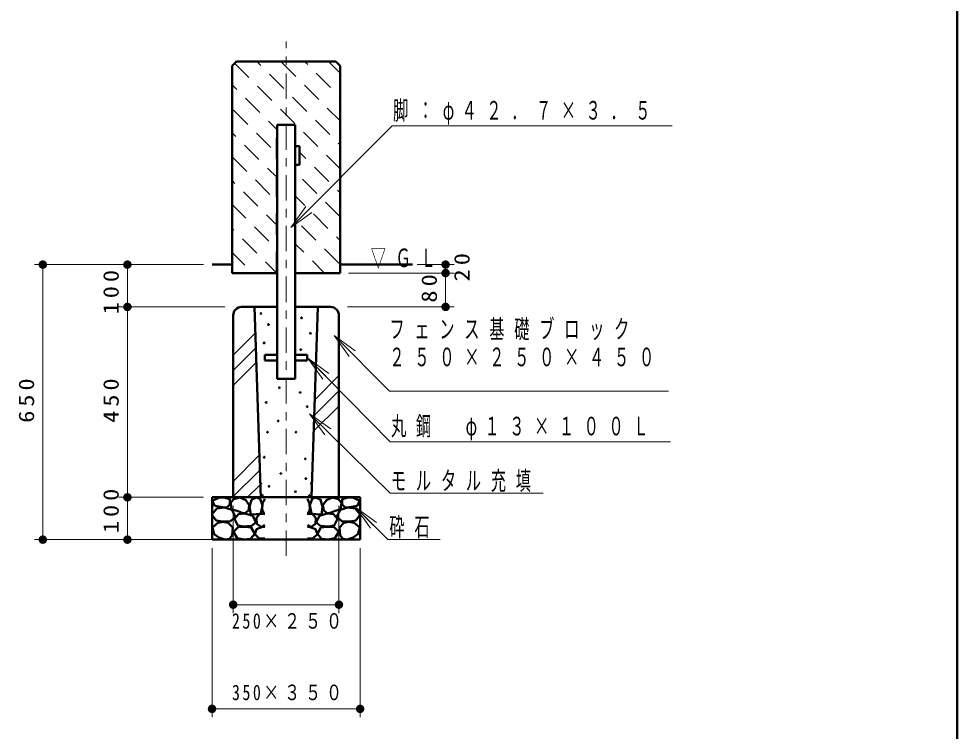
# Model space of a CAD drawing. Units: millimetres on the paper, with parts at other scales. Extents: x -385 to 0, y -594 to 267.
# Drawn here: x -110.9 to 0, y -514 to -429.8 of the extents above; entities that cross this region are included whole.
import ezdxf

# ---------------------------------------------------------------- set-up
doc = ezdxf.new("R2010")
doc.units = ezdxf.units.MM
doc.linetypes.add('USER1', pattern=[4.5, 2.5, -2])
doc.linetypes.add('USER2', pattern=[6, 3, -1, 1, -1])
doc.layers.add('LY_1', color=7, linetype='Continuous', lineweight=50)
doc.styles.add('ＭＳ ゴシック', font='')
doc.styles.get('ＭＳ ゴシック').set_extended_font_data('MS Gothic')

# ---------------------------------------------------------------- blocks, each defined once
blk = doc.blocks.new('filled_dot')
at = {"color": 0, "linetype": 'Continuous', "lineweight": -2, "const_width": 1.25}
blk.add_lwpolyline([(-0.625, 0, 1), (0.625, 0, 1)], format="xyb", close=True, dxfattribs=at)

msp = doc.modelspace()

# ---------------------------------------------------------------- linework, layer by layer
at = {"layer": 'LY_1'}
for p, q in [((0, -594), (0, -327)), ((-88.067, -458.815), (-85.692, -458.815)), ((-72.942, -458.815), (-64.39, -458.815))]:
    msp.add_line(p, q, dxfattribs=at)
at = {"layer": 'LY_1', "linetype": 'USER2', "lineweight": 13}
msp.add_line((-79.317, -493.234), (-79.317, -432.433), dxfattribs=at)
at = {"layer": 'LY_1', "color": 140}
for p, q in [((-85.192, -434.815), (-85.692, -435.315)), ((-85.692, -459.815), (-85.692, -435.315)), ((-85.192, -434.815), (-73.442, -434.815)), ((-73.442, -434.815), (-72.942, -435.315)), ((-72.942, -459.815), (-72.942, -435.315)), ((-80.387, -442.315), (-78.247, -442.315)), ((-80.387, -472.315), (-80.387, -442.315)), ((-78.247, -472.315), (-78.247, -442.315)), ((-78.247, -444.815), (-77.747, -444.815)), ((-77.747, -447.015), (-77.747, -444.815)), ((-78.247, -447.015), (-77.747, -447.015)), ((-85.692, -459.815), (-80.387, -459.815)), ((-78.247, -459.815), (-72.942, -459.815)), ((-84.567, -463.815), (-83.067, -463.815)), ((-83.067, -463.815), (-80.387, -463.815)), ((-83.067, -463.815), (-82.315, -486.415)), ((-75.567, -463.815), (-78.247, -463.815)), ((-76.317, -486.315), (-75.567, -463.815)), ((-75.567, -463.815), (-74.067, -463.815)), ((-85.567, -486.315), (-85.567, -464.815)), ((-73.067, -486.315), (-73.067, -464.815)), ((-80.387, -469.49), (-81.817, -469.49)), ((-81.817, -469.49), (-81.817, -470.14)), ((-80.387, -470.14), (-81.817, -470.14)), ((-76.817, -469.49), (-78.247, -469.49)), ((-76.817, -470.14), (-78.247, -470.14)), ((-76.817, -469.49), (-76.817, -470.14)), ((-80.387, -472.315), (-78.247, -472.315)), ((-88.067, -486.315), (-70.567, -486.315)), ((-88.067, -491.315), (-88.067, -486.315)), ((-73.067, -486.315), (-85.567, -486.315)), ((-70.567, -491.315), (-70.567, -486.315)), ((-70.567, -491.315), (-88.067, -491.315))]:
    msp.add_line(p, q, dxfattribs=at)
at = {"layer": 'LY_1', "lineweight": 13}
for p, q in [((-83.721, -436.709), (-85.404, -435.027)), ((-82.307, -435.295), (-82.787, -434.815)), ((-78.178, -436.596), (-79.875, -434.899)), ((-76.764, -435.182), (-77.13, -434.815)), ((-72.942, -436.175), (-74.302, -434.815)), ((-79.592, -438.01), (-81.289, -436.313)), ((-74.048, -437.897), (-75.745, -436.2)), ((-85.136, -438.123), (-85.692, -437.567)), ((-81.006, -439.424), (-82.703, -437.727)), ((-75.462, -439.311), (-77.159, -437.614)), ((-82.42, -440.839), (-84.117, -439.142)), ((-76.877, -440.726), (-78.574, -439.028)), ((-72.942, -439.004), (-73.03, -438.915)), ((-83.835, -442.253), (-85.532, -440.556)), ((-78.291, -442.14), (-79.988, -440.443)), ((-72.942, -441.832), (-74.444, -440.33)), ((-80.387, -442.872), (-81.402, -441.857)), ((-78.76, -454.423), (-66.764, -442.426)), ((-74.161, -443.441), (-75.858, -441.744)), ((-66.764, -442.426), (-33.67, -442.426)), ((-85.249, -443.667), (-85.692, -443.224)), ((-81.119, -444.968), (-82.816, -443.271)), ((-75.576, -444.855), (-77.273, -443.158)), ((-82.534, -446.382), (-84.231, -444.685)), ((-72.942, -444.66), (-73.143, -444.459)), ((-76.99, -446.269), (-77.747, -445.512)), ((-83.948, -447.797), (-85.645, -446.1)), ((-72.942, -447.489), (-74.557, -445.873)), ((-80.387, -448.529), (-81.515, -447.401)), ((-74.274, -448.985), (-75.972, -447.287)), ((-85.362, -449.211), (-85.692, -448.881)), ((-81.232, -450.512), (-82.929, -448.815)), ((-75.689, -450.399), (-77.386, -448.702)), ((-82.647, -451.926), (-84.344, -450.229)), ((-72.942, -450.317), (-73.256, -450.003)), ((-77.103, -451.813), (-78.147, -450.769)), ((-84.061, -453.34), (-85.692, -451.709)), ((-78.76, -454.423), (-76.993, -451.948)), ((-78.76, -454.423), (-76.639, -452.301)), ((-72.973, -453.114), (-74.67, -451.417)), ((-80.387, -454.186), (-81.628, -452.944)), ((-76.285, -452.655), (-78.76, -454.423)), ((-74.388, -454.528), (-76.085, -452.831)), ((-85.475, -454.755), (-85.692, -454.538)), ((-81.346, -456.056), (-83.043, -454.359)), ((-75.802, -455.942), (-77.499, -454.245)), ((-82.76, -457.47), (-84.457, -455.773)), ((-72.942, -455.974), (-73.369, -455.546)), ((-77.216, -457.357), (-78.147, -456.426)), ((-84.174, -458.884), (-85.692, -457.366)), ((-73.087, -458.658), (-74.784, -456.961)), ((-89.067, -458.815), (-109.067, -458.815)), ((-108.067, -491.315), (-108.067, -458.815)), ((-98.067, -463.815), (-98.067, -458.815)), ((-80.414, -459.815), (-81.742, -458.488)), ((-74.757, -459.815), (-76.198, -458.375)), ((-63.817, -458.815), (-59.463, -458.815)), ((-60.463, -458.815), (-60.463, -459.815)), ((-77.586, -459.815), (-77.612, -459.789)), ((-71.942, -459.815), (-59.463, -459.815)), ((-60.463, -459.815), (-60.463, -463.815)), ((-86.567, -463.815), (-99.067, -463.815)), ((-98.067, -486.315), (-98.067, -463.815)), ((-72.067, -463.815), (-59.463, -463.815)), ((-85.567, -469.526), (-82.963, -466.922)), ((-71.859, -469.689), (-73.615, -467.206)), ((-73.615, -467.206), (-71.148, -468.985)), ((-73.615, -467.206), (-71.504, -469.337)), ((-73.615, -467.206), (-67.11, -473.775)), ((-85.567, -471.322), (-82.906, -468.661)), ((-74.984, -472.368), (-76.735, -469.882)), ((-76.735, -469.882), (-74.272, -471.666)), ((-76.735, -469.882), (-74.628, -472.017)), ((-76.735, -469.882), (-67.002, -479.744)), ((-85.567, -473.118), (-82.848, -470.399)), ((-75.933, -474.798), (-73.067, -471.932)), ((-75.995, -476.656), (-73.067, -473.728)), ((-67.11, -473.775), (-34.11, -473.775)), ((-76.057, -478.514), (-73.067, -475.524)), ((-74.747, -478.918), (-76.534, -476.457)), ((-76.534, -476.457), (-74.045, -478.205)), ((-76.534, -476.457), (-74.396, -478.562)), ((-76.534, -476.457), (-67.005, -485.837)), ((-67.002, -479.744), (-33.9, -479.744)), ((-85.567, -484.432), (-82.484, -481.348)), ((-85.567, -486.228), (-82.426, -483.087)), ((-83.858, -486.315), (-82.368, -484.825)), ((-89.067, -486.315), (-99.067, -486.315)), ((-98.067, -491.315), (-98.067, -486.315)), ((-67.005, -485.837), (-48.927, -485.837)), ((-85.567, -487.315), (-85.567, -500.003)), ((-73.067, -487.315), (-73.067, -500.003)), ((-69.323, -489.98), (-71.088, -487.504)), ((-71.088, -487.504), (-68.615, -489.274)), ((-71.088, -487.504), (-68.969, -489.627)), ((-71.088, -487.504), (-67.306, -491.293)), ((-83.589, -491.315), (-109.067, -491.315)), ((-67.306, -491.293), (-61.102, -491.293)), ((-88.067, -492.315), (-88.067, -512.315)), ((-70.567, -492.315), (-70.567, -512.315)), ((-73.067, -499.003), (-85.567, -499.003)), ((-70.567, -511.315), (-88.067, -511.315))]:
    msp.add_line(p, q, dxfattribs=at)
at = {"layer": 'LY_1', "linetype": 'USER1', "lineweight": 13}
for p, q in [((-80.487, -459.815), (-80.487, -442.315)), ((-78.147, -459.815), (-78.147, -442.315))]:
    msp.add_line(p, q, dxfattribs=at)
at = {"layer": 'LY_1', "color": 140}
for points in [[(-86.8, -487.49), (-87.717, -487.317), (-88.051, -486.722), (-87.271, -486.363), (-86.664, -486.325), (-85.957, -486.524), (-85.945, -487.18), (-86.317, -487.502)], [(-84.508, -488.147), (-85.103, -487.911), (-85.759, -487.763), (-85.858, -486.97), (-85.511, -486.548), (-84.793, -486.35), (-84.087, -486.648), (-83.665, -487.242), (-83.765, -487.887), (-84.186, -488.184)], [(-82.377, -488.271), (-82.835, -488.32), (-83.492, -488.345), (-83.641, -487.428), (-83.393, -486.598), (-82.835, -486.325), (-82.389, -486.511), (-82.104, -487.267), (-82.265, -488.023)], [(-76.257, -488.271), (-75.798, -488.32), (-75.141, -488.345), (-74.993, -487.428), (-75.241, -486.598), (-75.798, -486.325), (-76.244, -486.511), (-76.529, -487.267), (-76.368, -488.023)], [(-74.126, -488.147), (-73.531, -487.911), (-72.874, -487.763), (-72.775, -486.97), (-73.122, -486.548), (-73.841, -486.35), (-74.547, -486.648), (-74.968, -487.242), (-74.869, -487.887), (-74.448, -488.184)], [(-71.834, -487.49), (-70.917, -487.317), (-70.582, -486.722), (-71.363, -486.363), (-71.97, -486.325), (-72.676, -486.524), (-72.688, -487.18), (-72.317, -487.502)], [(-86.8, -489.163), (-87.568, -489.051), (-88.088, -488.333), (-87.494, -487.651), (-86.602, -487.527), (-85.722, -487.812), (-85.313, -488.618), (-85.895, -489.138)], [(-71.834, -489.163), (-71.065, -489.051), (-70.545, -488.333), (-71.14, -487.651), (-72.032, -487.527), (-72.911, -487.812), (-73.32, -488.618), (-72.738, -489.138)], [(-84.334, -489.757), (-85.016, -489.633), (-85.412, -488.853), (-84.929, -488.308), (-84.186, -488.233), (-83.257, -488.518), (-82.885, -489.287), (-83.393, -489.695)], [(-74.299, -489.757), (-73.618, -489.633), (-73.221, -488.853), (-73.704, -488.308), (-74.448, -488.233), (-75.377, -488.518), (-75.749, -489.287), (-75.241, -489.695)], [(-86.54, -491.281), (-87.246, -491.058), (-87.803, -490.662), (-88.026, -489.881), (-87.37, -489.348), (-86.745, -489.203), (-86.156, -489.311), (-85.611, -489.869), (-85.697, -490.786), (-86.019, -491.232)], [(-84.297, -491.294), (-85.078, -491.133), (-85.549, -490.377), (-84.991, -489.845), (-84.124, -489.795), (-83.442, -489.882), (-83.021, -490.613), (-83.517, -491.232)], [(-74.336, -491.294), (-73.556, -491.133), (-73.085, -490.377), (-73.642, -489.845), (-74.51, -489.795), (-75.191, -489.882), (-75.612, -490.613), (-75.117, -491.232)], [(-72.094, -491.281), (-71.388, -491.058), (-70.83, -490.662), (-70.607, -489.881), (-71.264, -489.348), (-71.888, -489.203), (-72.478, -489.311), (-73.023, -489.869), (-72.936, -490.786), (-72.614, -491.232)]]:
    msp.add_lwpolyline(points, close=True, dxfattribs=at)
for points in [[(-81.832, -486.487), (-82.092, -487.056), (-82.141, -487.713), (-82.018, -488.097), (-81.857, -488.159)], [(-76.802, -486.487), (-76.541, -487.056), (-76.492, -487.713), (-76.616, -488.097), (-76.777, -488.159)], [(-81.844, -489.621), (-82.228, -489.856), (-82.786, -489.46), (-82.823, -488.754), (-82.439, -488.32), (-81.819, -488.283)], [(-76.789, -489.621), (-76.405, -489.856), (-75.848, -489.46), (-75.811, -488.754), (-76.195, -488.32), (-76.814, -488.283)], [(-81.844, -491.182), (-82.526, -491.157), (-83.021, -490.687), (-82.798, -490.067), (-82.179, -489.856), (-81.844, -489.819)], [(-76.789, -491.182), (-76.108, -491.157), (-75.612, -490.687), (-75.835, -490.067), (-76.455, -489.856), (-76.789, -489.819)]]:
    msp.add_lwpolyline(points, dxfattribs=at)
for centre in [(-82.283, -464.589), (-77.489, -465.117), (-81.404, -465.902), (-76.445, -466.934), (-81.92, -468.071), (-77.583, -468.868), (-80.113, -473.356), (-77.643, -473.929), (-81.659, -475.102), (-76.82, -475.601), (-80.237, -477.297), (-81.509, -478.618), (-78.142, -478.618), (-81.893, -481.584), (-77.042, -481.768), (-79.934, -483.499), (-82.308, -484.685), (-76.979, -484.103), (-76.326, -484.685), (-81.334, -485.019), (-78.21, -485.65), (-82.084, -486.101), (-76.549, -486.101)]:
    msp.add_circle(centre, 0.05, dxfattribs=at)
for centre, start, end in [((-84.567, -464.815), 90, 180), ((-74.067, -464.815), 0, 90)]:
    msp.add_arc(centre, 1, start, end, dxfattribs=at)

# ---------------------------------------------------------------- block references
at = {"layer": 'LY_1', "lineweight": 13, "xscale": 0.4, "yscale": 0.4}
for p, rotation in [((-108.067, -458.815), 270), ((-98.067, -458.815), 270), ((-60.463, -458.815), 270), ((-60.463, -459.815), 90), ((-60.463, -459.815), 270), ((-98.067, -463.815), 90), ((-98.067, -463.815), 270), ((-60.463, -463.815), 90), ((-98.067, -486.315), 90), ((-98.067, -486.315), 270), ((-108.067, -491.315), 90), ((-98.067, -491.315), 90), ((-73.067, -499.003), 180), ((-70.567, -511.315), 180)]:
    msp.add_blockref('filled_dot', p, dxfattribs=dict(at, rotation=rotation))
for p in [(-85.567, -499.003), (-88.067, -511.315)]:
    msp.add_blockref('filled_dot', p, dxfattribs=at)

# ---------------------------------------------------------------- texts
at = {"layer": 'LY_1', "style": 'ＭＳ ゴシック'}
for s, insert, char_height, attachment_point in [('\\T1.63;\\W0.6;脚：φ４２．７×３．５', (-66.67, -442.276), 2.199, 7), ('\\T1.64;\\W0.6;▽ＧＬ', (-69.317, -459.315), 2.199, 7), ('\\T1.64;\\W0.6;フェンス基礎ブロック', (-67.11, -465.325), 2.199, 1), ('\\T1.64;\\W0.6;２５０×２５０×４５０', (-67.11, -468.625), 2.199, 1), ('\\T1.63;\\W0.6;丸鋼\u3000φ１３×１００Ｌ', (-66.9, -479.594), 2.199, 7), ('\\T1.64;\\W0.6;モルタル充填', (-66.927, -485.687), 2.199, 7), ('\\T1.64;\\W0.6;砕石', (-67.102, -491.143), 2.199, 7), ('\\T1.32;\\W0.75;250×２５０', (-78.909, -500.003), 1.833, 2), ('\\T1.32;\\W0.75;350×３５０', (-78.909, -510.315), 1.833, 8)]:
    msp.add_mtext(s, dxfattribs=dict(at, insert=insert, char_height=char_height, attachment_point=attachment_point))
at = {"layer": 'LY_1', "char_height": 1.833, "rotation": 90, "style": 'ＭＳ ゴシック'}
for s, insert, attachment_point in [('\\T1.34;\\W1.15;20', (-59.463, -458.887), 2), ('\\T1.33;\\W1.15;100', (-99.067, -461.835), 8), ('\\T1.34;\\W1.15;80', (-61.463, -461.387), 8), ('\\T1.33;\\W1.15;650', (-109.067, -474.65), 8), ('\\T1.33;\\W1.15;450', (-99.067, -474.65), 8), ('\\T1.33;\\W1.15;100', (-99.067, -487.684), 8)]:
    msp.add_mtext(s, dxfattribs=dict(at, insert=insert, attachment_point=attachment_point))

doc.saveas('drawing.dxf')
